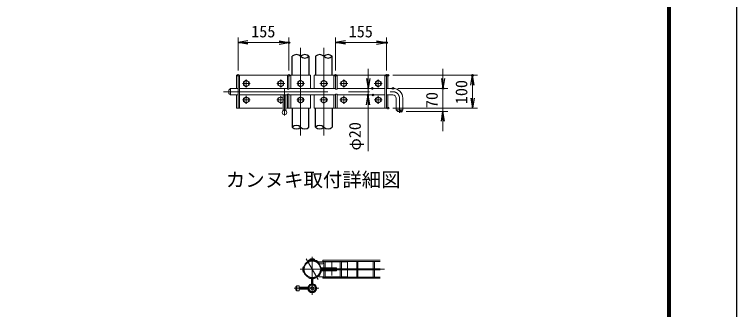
# Model space of a CAD drawing. Units: millimetres, scale not verified. Extents: x -6300 to 6300, y -4454 to 4456.
# Drawn here: x 1903 to 6300, y -21 to 1779 of the extents above; entities that cross this region are included whole.
import ezdxf
from ezdxf.enums import TextEntityAlignment as Align

# ---------------------------------------------------------------- set-up
doc = ezdxf.new("R2010")
doc.units = ezdxf.units.MM
doc.header["$LTSCALE"] = 20
doc.header["$PDMODE"] = 32
doc.header["$PDSIZE"] = 10
doc.linetypes.add('DASHED', pattern=[7.5, 6, -1.5])
doc.linetypes.add('USER1', pattern=[50.8, 31.75, -6.35, 6.35, -6.35])
for name, color, linetype, lineweight in [('0-0_D-STR3', 3, 'Continuous', 13), ('0-1_D-BMK', 2, 'USER1', 13), ('0-2_D-STR1', 1, 'Continuous', 25), ('0-6_D-STR-DIM', 7, 'Continuous', 13), ('0-8_Defpoints', 8, 'Continuous', 25), ('0-A_D-STR2', 7, 'Continuous', 13), ('0-B_D-TTL-TXT', 7, 'Continuous', 25), ('0-C_D-TTL', 7, 'Continuous', 25)]:
    doc.layers.add(name, color=color, linetype=linetype, lineweight=lineweight)
doc.layers.add('0-7_0', color=7, linetype='Continuous')
doc.styles.add('ＭＳ ゴシック', font='')
doc.styles.get('ＭＳ ゴシック').set_extended_font_data('MS Gothic')

# ---------------------------------------------------------------- blocks, each defined once
blk = doc.blocks.new('_Open')
at = {"layer": '0-7_0'}
blk.add_line((-20, 3.333), (0, 0), dxfattribs=at)
blk.add_lwpolyline([(-20, -3.333), (0, 0), (-20, 0)], dxfattribs=at)

msp = doc.modelspace()

# ---------------------------------------------------------------- linework, layer by layer
at = {"layer": '0-0_D-STR3'}
for p, q in [((3273.97, 1407.25), (3273.97, 1207.25)), ((3565.97, 1322.25), (3565.97, 1407.25)), ((3585.97, 1327.25), (3585.97, 1407.25)), ((3847.57, 1327.25), (3847.57, 1407.25)), ((3867.57, 1322.25), (3867.57, 1407.25)), ((4159.57, 1407.25), (4159.57, 1207.25)), ((3207.92, 1317.25), (3217.92, 1327.25)), ((3217.92, 1327.25), (3264.97, 1327.25)), ((3217.92, 1327.25), (3217.92, 1287.25)), ((3273.97, 1327.25), (3565.97, 1327.25)), ((3565.97, 1322.25), (3574.97, 1322.25)), ((3574.97, 1327.25), (3858.57, 1327.25)), ((3858.57, 1322.25), (3867.57, 1322.25)), ((3867.57, 1327.25), (4159.57, 1327.25)), ((4168.57, 1327.25), (4207.92, 1327.25)), ((3207.92, 1317.25), (3207.92, 1297.25)), ((3207.92, 1297.25), (3217.92, 1287.25)), ((3217.92, 1287.25), (3264.97, 1287.25)), ((3273.97, 1287.25), (3565.97, 1287.25)), ((3539.92, 1287.25), (3539.92, 1192.74)), ((3555.92, 1287.25), (3555.92, 1192.74)), ((3565.97, 1292.25), (3574.97, 1292.25)), ((3565.97, 1207.25), (3565.97, 1292.25)), ((3574.97, 1287.25), (3858.57, 1287.25)), ((3585.97, 1207.25), (3585.97, 1287.25)), ((3847.57, 1207.25), (3847.57, 1287.25)), ((3858.57, 1292.25), (3867.57, 1292.25)), ((3867.57, 1207.25), (3867.57, 1292.25)), ((3867.57, 1287.25), (4159.57, 1287.25)), ((4168.57, 1287.25), (4207.92, 1287.25)), ((4227.92, 1267.25), (4227.92, 1197.25)), ((4267.92, 1267.25), (4267.92, 1197.25)), ((4227.92, 1197.25), (4237.92, 1187.25)), ((4227.92, 1197.25), (4267.92, 1197.25)), ((4237.92, 1187.25), (4257.92, 1187.25)), ((4257.92, 1187.25), (4267.92, 1197.25)), ((3685.39, 269.54), (3685.8, 268.96)), ((3700.53, 282.63), (3732.49, 282.63)), ((3726.54, 288.1), (3706.48, 288.1)), ((3753.5, 270.72), (3787.57, 270.72)), ((3761.22, 267.42), (3781.95, 267.42)), ((3794.77, 270.72), (3887.57, 270.72)), ((3894.77, 270.72), (3920.78, 270.72)), ((3920.78, 270.72), (3930.78, 268.72)), ((3930.78, 229.22), (3930.78, 268.72)), ((3660.71, 226.11), (3658.77, 224.58)), ((3662.78, 224.21), (3658.86, 227.81)), ((3660.9, 240.26), (3665.64, 242.08)), ((3666.77, 224.72), (3662.86, 227.81)), ((3664.75, 239.19), (3669.5, 241.01)), ((3668.6, 238.12), (3664.75, 239.19)), ((3666.79, 225.81), (3666.09, 225.26)), ((3765.97, 257.76), (3781.95, 257.76)), ((3771.68, 233.72), (3864.77, 233.72)), ((3771.68, 229.72), (3864.77, 229.72)), ((3864.77, 229.72), (3864.77, 233.72)), ((3930.78, 180.72), (3930.78, 220.22)), ((3661.35, 207.63), (3666.21, 205.76)), ((3669.06, 209.77), (3665.21, 208.7)), ((3665.21, 208.7), (3670.09, 206.83)), ((3759.89, 178.72), (3787.57, 178.72)), ((3771.68, 219.72), (3864.77, 219.72)), ((3771.68, 215.72), (3864.77, 215.72)), ((3794.77, 178.72), (3887.57, 178.72)), ((3864.77, 215.72), (3864.77, 219.72)), ((3894.77, 178.72), (3920.78, 178.72)), ((3920.78, 178.72), (3930.78, 180.72)), ((3693.77, 171.48), (3695.36, 175.15)), ((3712.77, 165.02), (3712.77, 137.09)), ((3716.77, 165.02), (3716.77, 135.72)), ((3720.77, 165.02), (3720.77, 137.09)), ((3739.77, 171.48), (3738.19, 175.15)), ((3617.66, 118.6), (3622.66, 123.6)), ((3617.66, 98.6), (3617.66, 118.6)), ((3622.66, 93.6), (3617.66, 98.6)), ((3622.66, 93.6), (3622.66, 123.6)), ((3637.66, 123.6), (3622.66, 123.6)), ((3637.66, 93.6), (3622.66, 93.6)), ((3637.66, 93.6), (3637.66, 123.6)), ((3690.42, 114.6), (3637.66, 114.6)), ((3690.48, 102.6), (3637.66, 102.6)), ((3697.66, 114.6), (3694.54, 114.6)), ((3697.66, 102.6), (3694.6, 102.6))]:
    msp.add_line(p, q, dxfattribs=at)
at = {"layer": '0-0_D-STR3', "linetype": 'DASHED'}
for p, q in [((3821.77, 233.72), (3821.77, 229.72)), ((3851.77, 229.72), (3851.77, 233.72)), ((3738.41, 175.25), (3736.81, 178.91)), ((3748.8, 181.25), (3746.43, 184.47)), ((3821.77, 219.72), (3821.77, 215.72)), ((3851.77, 215.72), (3851.77, 219.72))]:
    msp.add_line(p, q, dxfattribs=at)
at = {"layer": '0-0_D-STR3'}
for points in [[(3705.97, 1327.25), (3705.97, 1407.25), (3255.97, 1407.25), (3255.97, 1327.25)], [(3574.97, 1322.25), (3574.97, 1407.25), (3264.97, 1407.25), (3264.97, 1207.25), (3534.5, 1207.25)], [(3727.57, 1327.25), (3727.57, 1407.25), (4177.57, 1407.25), (4177.57, 1327.25)], [(3858.57, 1322.25), (3858.57, 1407.25), (4168.57, 1407.25), (4168.57, 1207.25), (3858.57, 1207.25), (3858.57, 1292.25)], [(3255.97, 1287.25), (3255.97, 1207.25), (3534.5, 1207.25)], [(3539.92, 1268.25), (3524.97, 1276.88), (3507.97, 1267.06), (3507.97, 1247.43), (3524.97, 1237.62), (3539.92, 1246.24)], [(3561.33, 1207.25), (3574.97, 1207.25), (3574.97, 1292.25)], [(3561.33, 1207.25), (3705.97, 1207.25), (3705.97, 1287.25)], [(4177.57, 1287.25), (4177.57, 1207.25), (3727.57, 1207.25), (3727.57, 1287.25)]]:
    msp.add_lwpolyline(points, dxfattribs=at)
for points in [[(3297.97, 1367.06), (3297.97, 1347.43), (3314.97, 1337.62), (3331.97, 1347.43), (3331.97, 1367.06), (3314.97, 1376.88)], [(3507.97, 1367.06), (3507.97, 1347.43), (3524.97, 1337.62), (3541.97, 1347.43), (3541.97, 1367.06), (3524.97, 1376.88)], [(3628.97, 1367.06), (3628.97, 1347.43), (3645.97, 1337.62), (3662.97, 1347.43), (3662.97, 1367.06), (3645.97, 1376.88)], [(3770.57, 1367.06), (3770.57, 1347.43), (3787.57, 1337.62), (3804.57, 1347.43), (3804.57, 1367.06), (3787.57, 1376.88)], [(3891.57, 1367.06), (3891.57, 1347.43), (3908.57, 1337.62), (3925.57, 1347.43), (3925.57, 1367.06), (3908.57, 1376.88)], [(4101.57, 1367.06), (4101.57, 1347.43), (4118.57, 1337.62), (4135.57, 1347.43), (4135.57, 1367.06), (4118.57, 1376.88)], [(3297.97, 1267.06), (3297.97, 1247.43), (3314.97, 1237.62), (3331.97, 1247.43), (3331.97, 1267.06), (3314.97, 1276.88)], [(3628.97, 1267.06), (3628.97, 1247.43), (3645.97, 1237.62), (3662.97, 1247.43), (3662.97, 1267.06), (3645.97, 1276.88)], [(3770.57, 1267.06), (3770.57, 1247.43), (3787.57, 1237.62), (3804.57, 1247.43), (3804.57, 1267.06), (3787.57, 1276.88)], [(3891.57, 1267.06), (3891.57, 1247.43), (3908.57, 1237.62), (3925.57, 1247.43), (3925.57, 1267.06), (3908.57, 1276.88)], [(4101.57, 1267.06), (4101.57, 1247.43), (4118.57, 1237.62), (4135.57, 1247.43), (4135.57, 1267.06), (4118.57, 1276.88)]]:
    msp.add_lwpolyline(points, close=True, dxfattribs=at)
for centre, radius in [((3314.97, 1357.25), 16.5), ((3524.97, 1357.25), 16.5), ((3645.97, 1357.25), 16.5), ((3787.57, 1357.25), 16.5), ((3908.57, 1357.25), 16.5), ((4118.57, 1357.25), 16.5), ((3314.97, 1257.25), 16.5), ((3645.97, 1257.25), 16.5), ((3787.57, 1257.25), 16.5), ((3908.57, 1257.25), 16.5), ((4118.57, 1257.25), 16.5), ((3547.92, 1181.25), 14), ((3716.77, 108.72), 20), ((3716.77, 108.72), 10)]:
    msp.add_circle(centre, radius, dxfattribs=at)
for centre, radius, start, end in [((4207.92, 1267.25), 60, 0, 90), ((4207.92, 1267.25), 20, 0, 90), ((3524.97, 1257.25), 16.5, 25.09194, 334.90806), ((3716.77, 224.72), 54, 11.32819, 161.24976), ((3716.77, 224.72), 50, 11.32819, 160.98658), ((3716.77, 220.52), 58.2, 43.84128, 122.62711), ((3697.53, 275.45), 4, 109.30473, 204.99881), ((3716.77, 220.52), 62.2, 52.00669, 109.30469), ((3706.48, 282.13), 5.97, 89.99976, 175.25334), ((3726.54, 282.13), 5.97, 4.74617, 89.99976), ((3761.22, 277.42), 10, 232.00687, 269.99976), ((3781.95, 262.59), 4.83, 269.99976, 89.99976), ((3716.77, 224.72), 58, 180.13768, 197.14214), ((3716.77, 224.72), 58, 164.46009, 176.9436), ((3716.77, 224.72), 54, 180.5463, 197.26221), ((3716.77, 224.72), 54, 164.46009, 176.72187), ((3716.77, 224.72), 50, 180, 197.39858), ((3716.77, 224.72), 50, 164.46009, 178.75202), ((3765.97, 267.76), 10, 223.84172, 269.99976), ((3771.68, 235.72), 6, 191.32819, 270), ((3771.68, 235.72), 2, 191.32819, 270), ((3716.77, 224.72), 54, 200.55357, 348.67181), ((3716.77, 224.72), 50, 200.97103, 348.67181), ((3759.89, 181.72), 3, 138.013, 269.99976), ((3716.77, 220.52), 55, 318.01221, 354.98991), ((3771.68, 213.72), 6, 90, 168.67181), ((3771.68, 213.72), 2, 90, 168.67181), ((3716.77, 108.72), 27, 101.94054, 78.05946), ((3716.77, 224.72), 58, 246.63721, 264.26083), ((3710.77, 165.02), 2, 0, 84.26083), ((3710.77, 137.09), 2, 281.94054, 0), ((3710.77, 165.02), 6, 0, 84.26083), ((3710.77, 137.09), 6, 281.94054, 0), ((3722.77, 165.02), 6, 95.73917, 180), ((3722.77, 137.09), 6, 180, 258.05946), ((3722.77, 165.02), 2, 95.73917, 180), ((3722.77, 137.09), 2, 180, 258.05946), ((3716.77, 224.72), 58, 275.73917, 293.36279), ((3716.77, 108.72), 23, 101.94054, 78.05946)]:
    msp.add_arc(centre, radius, start, end, dxfattribs=at)
at = {"layer": '0-1_D-BMK'}
for p, q in [((3645.97, 1040.65), (3645.97, 1574.37)), ((3787.57, 1040.65), (3787.57, 1574.37)), ((3314.97, 1333.25), (3314.97, 1381.25)), ((3524.97, 1333.25), (3524.97, 1381.25)), ((3787.57, 1333.25), (3787.57, 1381.25)), ((3908.57, 1333.25), (3908.57, 1381.25)), ((4118.57, 1333.25), (4118.57, 1381.25)), ((3338.97, 1357.25), (3290.97, 1357.25)), ((3548.97, 1357.25), (3500.97, 1357.25)), ((3547.92, 1326.85), (3547.92, 1161.39)), ((3669.97, 1357.25), (3621.97, 1357.25)), ((3811.57, 1357.25), (3763.57, 1357.25)), ((3932.57, 1357.25), (3884.57, 1357.25)), ((4142.57, 1357.25), (4094.57, 1357.25)), ((3175.71, 1307.25), (4207.92, 1307.25)), ((3314.97, 1233.25), (3314.97, 1281.25)), ((3524.97, 1233.25), (3524.97, 1281.25)), ((3908.57, 1233.25), (3908.57, 1281.25)), ((4118.57, 1233.25), (4118.57, 1281.25)), ((3338.97, 1257.25), (3290.97, 1257.25)), ((3548.97, 1257.25), (3500.97, 1257.25)), ((3669.97, 1257.25), (3621.97, 1257.25)), ((3811.57, 1257.25), (3763.57, 1257.25)), ((3932.57, 1257.25), (3884.57, 1257.25)), ((4142.57, 1257.25), (4094.57, 1257.25)), ((4247.92, 1267.25), (4247.92, 1178.07)), ((3679.73, 288.89), (3752.26, 163.27)), ((3716.77, 300.46), (3716.77, 68.03)), ((3836.77, 266.39), (3836.77, 187.1)), ((3642.6, 224.72), (4157, 224.72)), ((3606.4, 108.72), (3757.46, 108.72))]:
    msp.add_line(p, q, dxfattribs=at)
msp.add_arc((4207.92, 1267.25), 40, 0, 90, dxfattribs=at)
at = {"layer": '0-2_D-STR1'}
for p, q in [((3595.17, 1407.25), (3595.17, 1523.25)), ((3696.77, 1523.25), (3696.77, 1407.25)), ((3736.77, 1523.25), (3736.77, 1407.25)), ((3838.37, 1407.25), (3838.37, 1523.25)), ((3595.17, 1207.25), (3595.17, 1091.78)), ((3696.77, 1091.78), (3696.77, 1207.25)), ((3736.77, 1091.78), (3736.77, 1207.25)), ((3838.37, 1207.25), (3838.37, 1091.78))]:
    msp.add_line(p, q, dxfattribs=at)
at = {"layer": '0-6_D-STR-DIM'}
for p, q in [((3264.97, 1437.25), (3264.97, 1636.82)), ((3574.97, 1437.25), (3574.97, 1636.82)), ((3858.57, 1437.25), (3858.57, 1636.82)), ((4168.57, 1437.25), (4168.57, 1636.82)), ((3324.97, 1606.82), (3514.97, 1606.82)), ((3918.57, 1606.82), (4108.57, 1606.82)), ((4056.38, 1387.25), (4056.38, 1447.25)), ((4207.57, 1407.25), (4722.71, 1407.25)), ((4512.71, 1387.25), (4512.71, 1447.25)), ((4052.86, 1327.25), (4026.38, 1327.25)), ((4056.38, 1327.25), (4056.38, 1287.25)), ((4056.38, 1327.25), (4056.38, 1287.25)), ((4237.92, 1327.25), (4542.71, 1327.25)), ((4512.71, 1187.25), (4512.71, 1327.25)), ((4692.71, 1267.25), (4692.71, 1347.25)), ((4056.78, 1287.25), (4026.38, 1287.25)), ((4056.38, 945.02), (4056.38, 1287.25)), ((4056.38, 1227.25), (4056.38, 1167.25)), ((4207.57, 1207.25), (4722.71, 1207.25)), ((4287.92, 1187.25), (4542.71, 1187.25)), ((4512.71, 1127.25), (4512.71, 1067.25))]:
    msp.add_line(p, q, dxfattribs=at)
at = {"layer": '0-6_D-STR-DIM', "lineweight": 25}
for centre, start, end in [((3620.57, 1497.68), 45.18146, 134.81854), ((3671.37, 1497.68), 45.18146, 134.81854), ((3671.37, 1548.81), 225.18146, 314.81854), ((3762.17, 1497.68), 45.18146, 134.81854), ((3812.97, 1497.68), 45.18146, 134.81854), ((3812.97, 1548.81), 225.18146, 314.81854), ((3620.57, 1066.22), 45.18146, 134.81854), ((3762.17, 1066.22), 45.18146, 134.81854), ((3620.57, 1117.34), 225.18146, 314.81854), ((3671.37, 1117.34), 225.18146, 314.81854), ((3762.17, 1117.34), 225.18146, 314.81854), ((3812.97, 1117.34), 225.18146, 314.81854)]:
    msp.add_arc(centre, 36.03, start, end, dxfattribs=at)
at = {"layer": '0-8_Defpoints'}
for p in [(3574.97, 1606.82), (4168.57, 1606.82), (3264.97, 1407.25), (3574.97, 1407.25), (3858.57, 1407.25), (4168.57, 1407.25), (4177.57, 1407.25), (4692.71, 1407.25), (4082.86, 1327.25), (4207.92, 1327.25), (4512.71, 1327.25), (4056.38, 1287.25), (4086.78, 1287.25), (4177.57, 1207.25), (4257.92, 1187.25)]:
    msp.add_point(p, dxfattribs=at)
at = {"layer": '0-A_D-STR2'}
for p, q in [((4129.72, 279.94), (3780.97, 279.94)), ((3780.97, 279.94), (3780.97, 272.74)), ((4129.72, 272.74), (3780.97, 272.74)), ((3787.57, 233.72), (3787.57, 272.74)), ((3794.77, 233.72), (3794.77, 272.74)), ((3887.57, 228.32), (3887.57, 272.74)), ((3894.77, 228.32), (3894.77, 272.74)), ((3987.57, 228.32), (3987.57, 272.74)), ((3994.77, 228.32), (3994.77, 272.74)), ((4087.57, 228.32), (4087.57, 272.74)), ((4094.77, 228.32), (4094.77, 272.74)), ((3780.97, 228.32), (3780.97, 221.12)), ((4129.72, 221.12), (3780.97, 221.12)), ((3887.57, 176.71), (3887.57, 221.12)), ((3894.77, 176.71), (3894.77, 221.12)), ((3987.57, 176.71), (3987.57, 221.12)), ((3994.77, 176.71), (3994.77, 221.12)), ((4087.57, 176.71), (4087.57, 221.12)), ((4094.77, 176.71), (4094.77, 221.12)), ((4129.72, 176.71), (3780.97, 176.71)), ((3780.97, 176.71), (3780.97, 169.51)), ((3787.57, 176.71), (3787.57, 215.72)), ((3794.77, 176.71), (3794.77, 215.72)), ((4129.72, 169.51), (3780.97, 169.51))]:
    msp.add_line(p, q, dxfattribs=at)
msp.add_lwpolyline([(4129.72, 228.32), (3780.97, 228.32), (3780.97, 221.12)], dxfattribs=at)
at = {"layer": '0-C_D-TTL', "color": 2}
msp.add_lwpolyline([(-6299.73, 4455.78), (6300.27, 4455.78), (6300.27, -4454.22), (-6299.73, -4454.22)], close=True, dxfattribs=at)
at = {"layer": '0-C_D-TTL'}
for points in [[(-5894.73, 4125.78), (5895.27, 4125.78), (5895.27, -4124.22), (-5894.73, -4124.22)], [(-5890.98, 4122.03), (5891.52, 4122.03), (5891.52, -4120.47), (-5890.98, -4120.47)], [(-5887.23, 4118.28), (5887.77, 4118.28), (5887.77, -4116.72), (-5887.23, -4116.72)], [(-5883.48, 4114.53), (5884.02, 4114.53), (5884.02, -4112.97), (-5883.48, -4112.97)], [(-5879.73, 4110.78), (5880.27, 4110.78), (5880.27, -4109.22), (-5879.73, -4109.22)]]:
    msp.add_lwpolyline(points, close=True, dxfattribs=at)

# ---------------------------------------------------------------- block references
at = {"layer": '0-6_D-STR-DIM', "xscale": 3, "yscale": 3}
for p, rotation in [((3264.97, 1606.82), 180), ((3858.57, 1606.82), 180), ((4692.71, 1407.25), 90), ((4056.38, 1327.25), 270), ((4512.71, 1327.25), 270), ((4056.38, 1287.25), 90), ((4692.71, 1207.25), 270), ((4512.71, 1187.25), 90)]:
    msp.add_blockref('_Open', p, dxfattribs=dict(at, rotation=rotation))
for p in [(3574.97, 1606.82), (4168.57, 1606.82)]:
    msp.add_blockref('_Open', p, dxfattribs=at)

# ---------------------------------------------------------------- texts
at = {"layer": '0-6_D-STR-DIM', "style": 'ＭＳ ゴシック'}
for p in [(3344.97, 1616.94), (3938.57, 1616.94)]:
    msp.add_text('155', height=72.14, dxfattribs=at).set_placement(p, align=Align.BOTTOM_LEFT)
for s, p in [('100', (4682.59, 1231.27)), ('70', (4502.59, 1207.37)), ('φ20', (4034.09, 949.19))]:
    msp.add_text(s, height=72.14, rotation=90, dxfattribs=at).set_placement(p, align=Align.BOTTOM_LEFT)
at = {"layer": '0-B_D-TTL-TXT', "style": 'ＭＳ ゴシック'}
msp.add_text('カンヌキ取付詳細図', height=86.66, dxfattribs=at).set_placement((3190.48, 701.66), align=Align.BOTTOM_LEFT)

doc.saveas('drawing.dxf')
